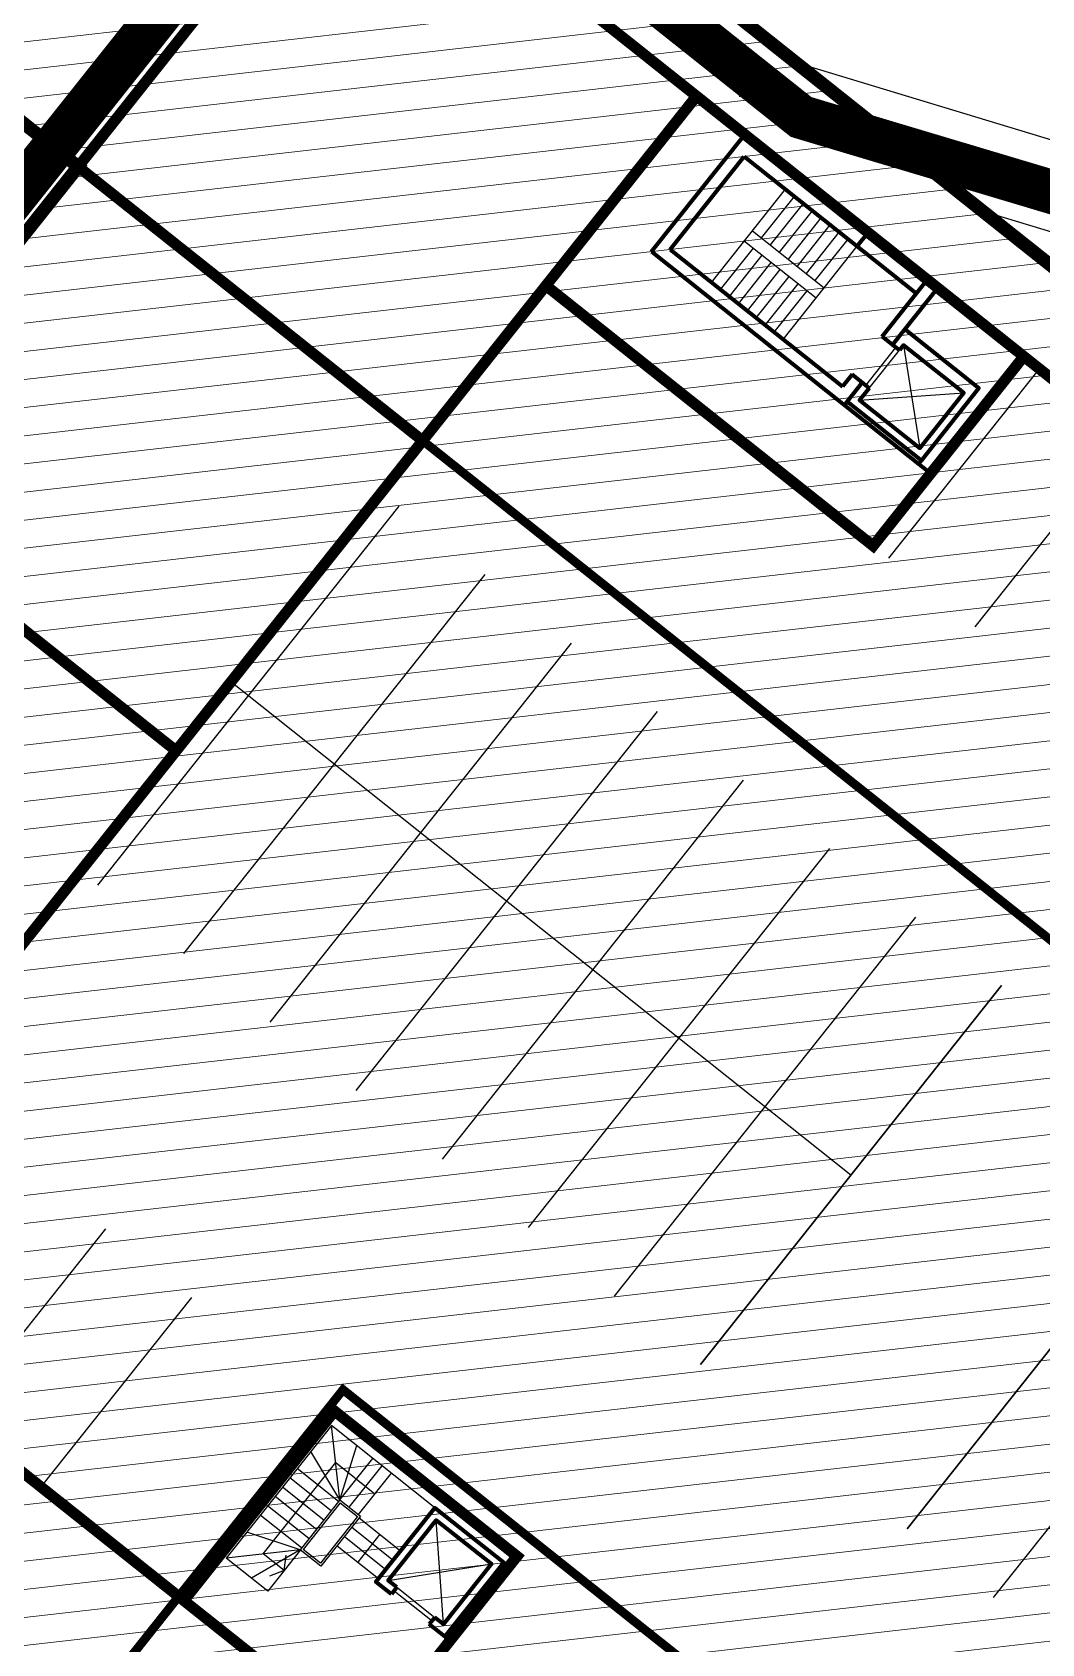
# Model space of a CAD drawing. Header units: metres. Extents: x -664657 to -643449, y -1076720 to -1062383.
# Drawn here: x -661083.17 to -661060.23, y -1065492.52 to -1065455.92 of the extents above; entities that cross this region are included whole.
import ezdxf

# ---------------------------------------------------------------- set-up
doc = ezdxf.new("R2010")
doc.units = ezdxf.units.M
doc.header["$LTSCALE"] = 0.1
doc.linetypes.add('DIVIDE', pattern=[31.75, 12.7, -6.35, 0, -6.35, 0, -6.35])
for name, color, linetype in [('AA_THER_DOPRAVA', 142, 'Continuous'), ('AA_THER_KOMUNIKACE', 201, 'Continuous'), ('AA_THER_slabá', 4, 'Continuous'), ('AA_THER_SRAFY KATASTR', 14, 'Continuous'), ('AA_THER_ZNACENI', 7, 'Continuous'), ('AA_THER_čerchovaná', 84, 'DIVIDE')]:
    doc.layers.add(name, color=color, linetype=linetype)
doc.layers.add('AA_THER_pomocná', color=30, linetype='Continuous', plot=False)
doc.layers.add('AA_THER_silná', color=1, linetype='Continuous', lineweight=70)

msp = doc.modelspace()

# ---------------------------------------------------------------- hatches: boundary and pattern name
at = {"layer": 'AA_THER_SRAFY KATASTR', "lineweight": 5}
h = msp.add_hatch(dxfattribs=at)
h.set_pattern_fill('ANSI31', color=1, scale=0.2, style=0)
h.set_pattern_definition([(6.512676, (-656813.00584, -1068876.23894), (-0.07202362, 0.63090221), [])])
h.paths.add_polyline_path([(-661050.859, -1065471.057), (-661036.769, -1065482.26), (-661035.525, -1065480.694), (-661026.132, -1065488.162), (-661082.245, -1065558.738), (-661093.14, -1065553.159), (-661090.6, -1065549.965), (-661097.259, -1065546.555), (-661112.995, -1065538.496), (-661115.535, -1065541.69), (-661145.797, -1065526.192), (-661138.179, -1065516.611), (-661130.916, -1065520.33), (-661119.471, -1065505.935), (-661125.733, -1065500.956), (-661118.265, -1065491.563), (-661093.185, -1065511.503), (-661085.717, -1065502.11), (-661104.534, -1065487.149), (-661100.8, -1065482.452), (-661107.062, -1065477.474), (-661099.594, -1065468.081), (-661093.332, -1065473.059), (-661082.13, -1065458.97), (-661088.392, -1065453.991), (-661080.924, -1065444.598), (-661049.614, -1065469.492)])

# ---------------------------------------------------------------- linework, layer by layer
at = {"layer": 'AA_THER_DOPRAVA', "color": 23, "const_width": 1}
msp.add_lwpolyline([(-661028.25, -1065469.033), (-661065.703, -1065457.841), (-661075.771, -1065449.837), (-661142.708, -1065534.027)], dxfattribs=at)
at = {"layer": 'AA_THER_KOMUNIKACE'}
for p, q in [((-661065.839, -1065456.592), (-661087.812, -1065439.122)), ((-661028.942, -1065488.483), (-661075.907, -1065451.143)), ((-661065.839, -1065456.592), (-661033.547, -1065466.382)), ((-661061.59, -1065459.97), (-661029.13, -1065469.811))]:
    msp.add_line(p, q, dxfattribs=at)
at = {"layer": 'AA_THER_pomocná'}
msp.add_lwpolyline([(-661071.502, -1065461.671), (-661064.066, -1065467.583), (-661060.643, -1065463.278), (-661028.942, -1065488.483), (-661036.099, -1065497.485), (-661038.839, -1065495.306), (-661045.684, -1065503.917), (-661042.945, -1065506.095), (-661053.836, -1065519.793), (-661061.663, -1065513.569), (-661069.131, -1065522.962), (-661086.782, -1065508.929), (-661072.157, -1065490.534), (-661076.306, -1065487.236), (-661079.729, -1065491.541), (-661089.239, -1065483.979)], close=True, dxfattribs=at)
at = {"layer": 'AA_THER_silná'}
for p, q in [((-661069.099, -1065460.899), (-661066.983, -1065458.237)), ((-661066.983, -1065458.237), (-661062.835, -1065461.536)), ((-661068.678, -1065460.85), (-661066.998, -1065458.737)), ((-661066.998, -1065458.737), (-661063.084, -1065461.849)), ((-661064.43, -1065460.778), (-661064.181, -1065460.465)), ((-661069.099, -1065460.899), (-661064.716, -1065464.384)), ((-661068.678, -1065460.85), (-661064.764, -1065463.962)), ((-661063.862, -1065462.827), (-661062.835, -1065461.536)), ((-661063.627, -1065463.014), (-661062.6, -1065461.722)), ((-661062.835, -1065461.536), (-661062.6, -1065461.722)), ((-661063.627, -1065463.014), (-661063.862, -1065462.827)), ((-661063.347, -1065462.662), (-661061.664, -1065464)), ((-661063.47, -1065463.138), (-661063.627, -1065463.014)), ((-661064.546, -1065463.688), (-661064.764, -1065463.962)), ((-661064.312, -1065463.875), (-661064.546, -1065463.688)), ((-661064.155, -1065463.999), (-661064.312, -1065463.875)), ((-661064.654, -1065464.305), (-661064.716, -1065464.384)), ((-661064.716, -1065464.384), (-661063.033, -1065465.722)), ((-661063.033, -1065465.722), (-661062.971, -1065465.643)), ((-661063.033, -1065465.722), (-661062.759, -1065465.94)), ((-661074.027, -1065489.431), (-661075.365, -1065491.114)), ((-661074.888, -1065491.237), (-661075.013, -1065491.394)), ((-661074.027, -1065491.922), (-661074.152, -1065492.078)), ((-661073.799, -1065492.358), (-661073.682, -1065492.452))]:
    msp.add_line(p, q, dxfattribs=at)
at = {"layer": 'AA_THER_silná', "const_width": 0.25}
for points in [[(-661104.534, -1065487.149), (-661075.907, -1065451.143), (-661028.942, -1065488.483), (-661053.836, -1065519.793), (-661073.404, -1065504.234)], [(-661096.707, -1065493.372), (-661068.079, -1065457.366)], [(-661074.303, -1065465.193), (-661082.13, -1065458.97)], [(-661060.643, -1065463.278), (-661064.066, -1065467.583), (-661071.502, -1065461.671)], [(-661079.904, -1065472.238), (-661087.731, -1065466.015)], [(-661079.729, -1065491.541), (-661089.239, -1065483.979)], [(-661079.729, -1065491.541), (-661076.306, -1065487.236), (-661072.157, -1065490.534), (-661075.58, -1065494.839), (-661079.729, -1065491.541)]]:
    msp.add_lwpolyline(points, dxfattribs=at)
at = {"layer": 'AA_THER_silná'}
for points in [[(-661064.312, -1065463.875), (-661064.654, -1065464.305), (-661062.971, -1065465.643), (-661061.664, -1065464), (-661063.347, -1065462.662), (-661063.347, -1065462.662)], [(-661064.155, -1065463.999), (-661064.373, -1065464.273), (-661063.003, -1065465.362), (-661062.007, -1065464.11), (-661063.377, -1065463.021), (-661063.47, -1065463.138)], [(-661075.013, -1065491.394), (-661075.365, -1065491.114), (-661074.027, -1065489.431), (-661072.461, -1065490.676), (-661073.799, -1065492.358), (-661074.152, -1065492.078)], [(-661074.888, -1065491.237), (-661075.084, -1065491.082), (-661073.995, -1065489.712), (-661072.742, -1065490.708), (-661073.831, -1065492.077), (-661074.027, -1065491.922)]]:
    msp.add_lwpolyline(points, dxfattribs=at)
at = {"layer": 'AA_THER_slabá'}
for p, q in [((-661092.973, -1065488.676), (-661068.079, -1065457.366)), ((-661067.739, -1065461.597), (-661066.058, -1065459.484)), ((-661066.602, -1065460.585), (-661065.855, -1065459.646)), ((-661066.398, -1065460.747), (-661065.651, -1065459.807)), ((-661066.195, -1065460.909), (-661065.448, -1065459.969)), ((-661065.991, -1065461.07), (-661065.244, -1065460.131)), ((-661065.788, -1065461.232), (-661065.041, -1065460.293)), ((-661066.992, -1065460.658), (-661065.364, -1065461.952)), ((-661066.805, -1065460.423), (-661065.177, -1065461.718)), ((-661065.584, -1065461.394), (-661064.837, -1065460.455)), ((-661065.38, -1065461.556), (-661064.634, -1065460.616)), ((-661067.535, -1065461.759), (-661066.788, -1065460.82)), ((-661067.332, -1065461.921), (-661066.585, -1065460.982)), ((-661065.177, -1065461.718), (-661064.43, -1065460.778)), ((-661067.128, -1065462.083), (-661066.381, -1065461.143)), ((-661066.925, -1065462.244), (-661066.178, -1065461.305)), ((-661066.721, -1065462.406), (-661065.974, -1065461.467)), ((-661066.518, -1065462.568), (-661065.771, -1065461.629)), ((-661066.314, -1065462.73), (-661065.567, -1065461.791)), ((-661066.11, -1065462.892), (-661065.177, -1065461.718)), ((-661064.233, -1065463.937), (-661063.549, -1065463.076)), ((-661064.155, -1065463.999), (-661063.47, -1065463.138)), ((-661060.643, -1065463.278), (-661064.066, -1065467.583)), ((-661063.377, -1065463.021), (-661063.003, -1065465.362)), ((-661060.291, -1065463.558), (-661063.714, -1065467.863)), ((-661064.373, -1065464.273), (-661062.007, -1065464.11)), ((-661058.334, -1065465.114), (-661061.757, -1065469.419)), ((-661074.845, -1065466.679), (-661081.691, -1065475.289)), ((-661072.888, -1065468.235), (-661079.734, -1065476.845)), ((-661070.931, -1065469.79), (-661077.777, -1065478.401)), ((-661064.57, -1065481.875), (-661078.659, -1065470.673)), ((-661068.974, -1065471.346), (-661075.82, -1065479.956)), ((-661067.017, -1065472.902), (-661073.863, -1065481.512)), ((-661065.061, -1065474.458), (-661071.906, -1065483.068)), ((-661063.104, -1065476.014), (-661069.949, -1065484.624)), ((-661061.147, -1065477.57), (-661067.993, -1065486.18)), ((-661067.993, -1065486.18), (-661061.147, -1065477.57)), ((-661056.45, -1065481.304), (-661063.296, -1065489.914)), ((-661063.296, -1065489.914), (-661056.45, -1065481.304)), ((-661081.511, -1065483.097), (-661084.934, -1065487.402)), ((-661054.493, -1065482.86), (-661061.339, -1065491.47)), ((-661079.554, -1065484.653), (-661082.977, -1065488.958)), ((-661076.375, -1065487.564), (-661078.771, -1065490.577)), ((-661076.182, -1065489.25), (-661076.375, -1065487.564)), ((-661074.027, -1065489.431), (-661076.375, -1065487.564)), ((-661076.182, -1065489.25), (-661076.845, -1065488.154)), ((-661076.182, -1065489.25), (-661075.799, -1065488.021)), ((-661077.928, -1065490.481), (-661076.279, -1065488.407)), ((-661076.214, -1065489.289), (-661077.153, -1065488.542)), ((-661076.279, -1065488.407), (-661075.386, -1065489.116)), ((-661076.182, -1065489.25), (-661075.436, -1065488.311)), ((-661075.971, -1065489.418), (-661075.224, -1065488.479)), ((-661076.382, -1065489.5), (-661077.321, -1065488.754)), ((-661075.76, -1065489.586), (-661075.013, -1065488.647)), ((-661076.718, -1065489.923), (-661077.657, -1065489.176)), ((-661076.55, -1065489.712), (-661077.489, -1065488.965)), ((-661076.182, -1065489.25), (-661077.085, -1065490.385)), ((-661076.174, -1065489.32), (-661077.015, -1065490.377)), ((-661076.182, -1065489.25), (-661075.713, -1065489.623)), ((-661076.174, -1065489.32), (-661075.783, -1065489.631)), ((-661077.054, -1065490.346), (-661077.993, -1065489.599)), ((-661076.886, -1065490.134), (-661077.825, -1065489.388)), ((-661075.783, -1065489.631), (-661076.623, -1065490.688)), ((-661075.713, -1065489.623), (-661076.615, -1065490.758)), ((-661075.744, -1065489.662), (-661074.805, -1065490.409)), ((-661077.085, -1065490.385), (-661078.301, -1065489.987)), ((-661075.912, -1065489.874), (-661074.973, -1065490.621)), ((-661075.274, -1065490.036), (-661075.778, -1065490.67)), ((-661073.831, -1065492.077), (-661073.995, -1065489.712)), ((-661077.085, -1065490.385), (-661078.771, -1065490.577)), ((-661077.085, -1065490.385), (-661078.195, -1065491.035)), ((-661077.077, -1065490.391), (-661077.824, -1065491.33)), ((-661076.615, -1065490.758), (-661077.085, -1065490.385)), ((-661076.623, -1065490.688), (-661077.015, -1065490.377)), ((-661076.248, -1065490.296), (-661075.309, -1065491.043)), ((-661076.08, -1065490.085), (-661075.141, -1065490.832)), ((-661077.824, -1065491.33), (-661078.771, -1065490.577)), ((-661077.45, -1065490.861), (-661077.928, -1065490.481)), ((-661077.45, -1065490.861), (-661077.402, -1065490.508)), ((-661075.084, -1065491.082), (-661072.742, -1065490.708)), ((-661077.45, -1065490.861), (-661077.784, -1065490.988)), ((-661074.95, -1065491.316), (-661074.089, -1065492)), ((-661074.888, -1065491.237), (-661074.027, -1065491.922))]:
    msp.add_line(p, q, dxfattribs=at)
at = {"layer": 'AA_THER_SRAFY KATASTR', "const_width": 0.3}
msp.add_lwpolyline([(-661118.265, -1065491.563), (-661093.185, -1065511.503), (-661085.717, -1065502.11), (-661104.534, -1065487.149), (-661100.8, -1065482.452), (-661107.062, -1065477.474), (-661099.594, -1065468.081), (-661093.332, -1065473.059), (-661082.13, -1065458.97), (-661088.392, -1065453.991), (-661080.924, -1065444.598), (-661049.614, -1065469.492), (-661050.859, -1065471.057), (-661036.769, -1065482.26), (-661035.525, -1065480.694), (-661026.132, -1065488.162), (-661082.245, -1065558.738), (-661093.14, -1065553.159), (-661090.6, -1065549.965), (-661097.259, -1065546.555), (-661112.995, -1065538.496)], dxfattribs=at)
at = {"layer": 'AA_THER_SRAFY KATASTR'}
msp.add_lwpolyline([(-661135.995, -1065526.718), (-661081.522, -1065554.615), (-661028.942, -1065488.483), (-661075.907, -1065451.143)], close=True, dxfattribs=at)
at = {"layer": 'AA_THER_ZNACENI', "color": 20}
msp.add_lwpolyline([(-661067.116, -1065457.392, 0, 1, 0), (-661066.494, -1065456.609, 0, 0, 0)], format="xyseb", dxfattribs=at)
at = {"layer": 'AA_THER_čerchovaná', "const_width": 0.2}
for points in [[(-661049.614, -1065469.492), (-661080.924, -1065444.598), (-661088.392, -1065453.991), (-661057.082, -1065478.885)], [(-661076.112, -1065486.751), (-661083.58, -1065496.144), (-661072.622, -1065504.857), (-661065.153, -1065495.464)]]:
    msp.add_lwpolyline(points, close=True, dxfattribs=at)

doc.saveas('drawing.dxf')
